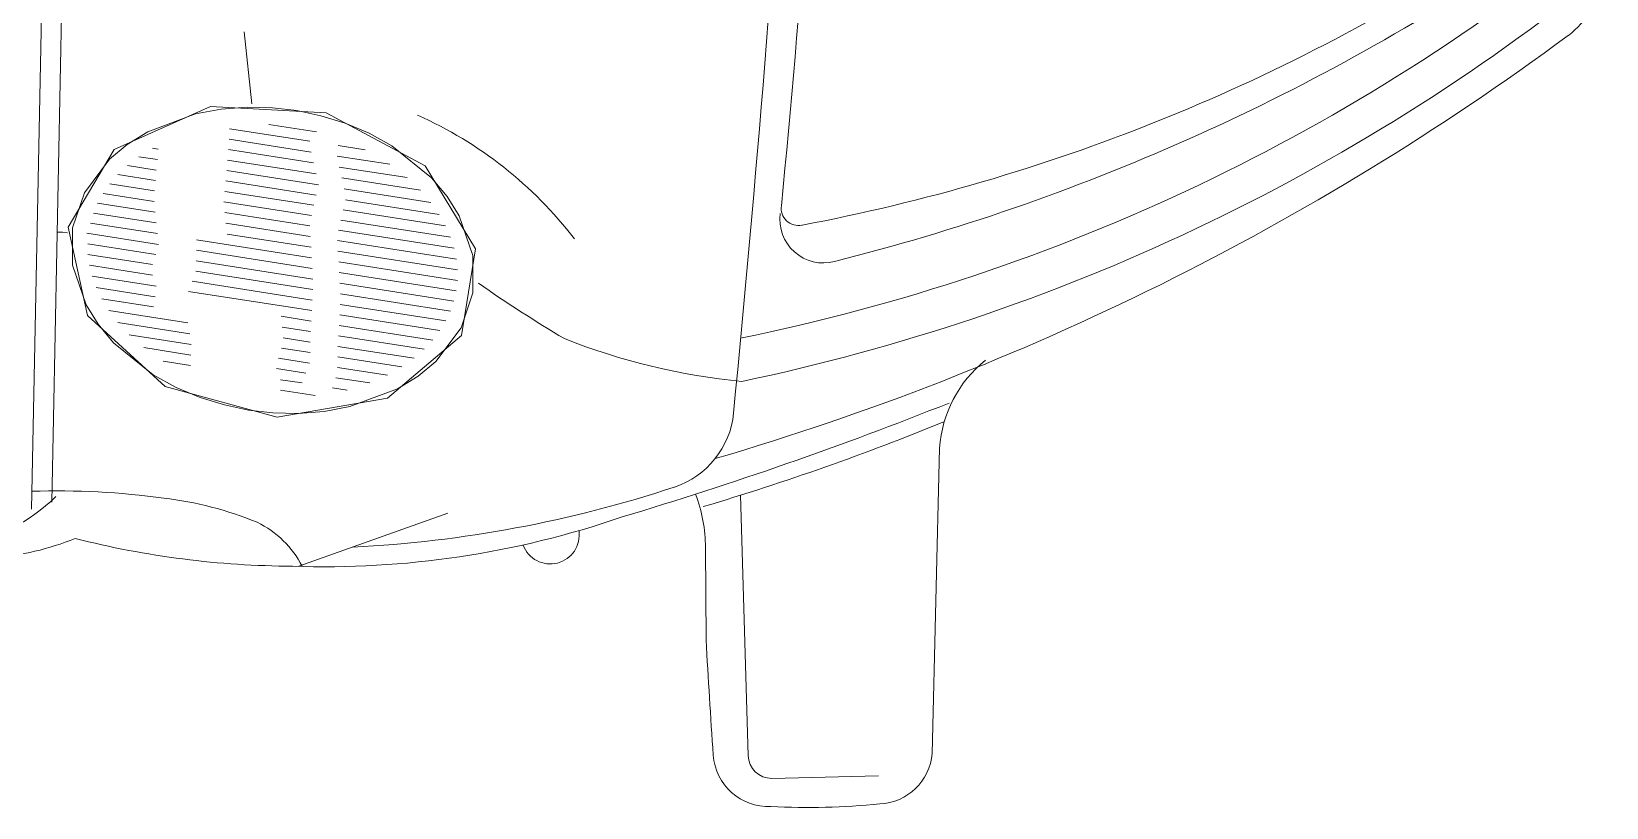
# Model space of a CAD drawing. Header units: feet. Extents: x 50754 to 76410, y 49660 to 67674.
# Drawn here: x 70097.14 to 70146.89, y 53903.45 to 53927.95 of the extents above; entities that cross this region are included whole.
import ezdxf

# ---------------------------------------------------------------- set-up
doc = ezdxf.new("R2010")
doc.units = ezdxf.units.FT
doc.linetypes.add('Amconstr', pattern=[9999, 9999, 0])
doc.layers.add('1_CAR', color=1, linetype='Continuous', lineweight=0)
doc.layers.add('MS GATE', color=1, linetype='Continuous')

# ---------------------------------------------------------------- blocks, each defined once
blk = doc.blocks.new('admin enlclave road')
at = {"layer": '1_CAR', "color": 253, "linetype": 'Continuous'}
for p, q in [((44848.3287, -5375.4659), (44848.4012, -5376.0847)), ((44848.343, -5375.4588), (44848.4155, -5376.0776)), ((44848.5365, -5375.7788), (44848.5722, -5375.7794)), ((44848.5081, -5375.786), (44848.5683, -5375.7871)), ((44848.509, -5375.7937), (44848.5704, -5375.7948)), ((44848.5894, -5375.7874), (44848.6098, -5375.7878)), ((44848.5096, -5375.8014), (44848.5732, -5375.8026)), ((44848.5898, -5375.7952), (44848.6292, -5375.7959)), ((44848.5925, -5375.803), (44848.6433, -5375.8039)), ((44848.4444, -5375.8157), (44848.4583, -5375.8159)), ((44848.4535, -5375.8081), (44848.4579, -5375.8082)), ((44848.5099, -5375.8092), (44848.5761, -5375.8104)), ((44848.5103, -5375.8169), (44848.579, -5375.8182)), ((44848.5954, -5375.8107), (44848.6544, -5375.8118)), ((44848.4369, -5375.8233), (44848.4586, -5375.8237)), ((44848.5107, -5375.8246), (44848.5784, -5375.8259)), ((44848.5983, -5375.8185), (44848.6633, -5375.8197)), ((44848.6004, -5375.8263), (44848.6705, -5375.8276)), ((44848.4258, -5375.8385), (44848.4593, -5375.8391)), ((44848.4308, -5375.8309), (44848.459, -5375.8314)), ((44848.511, -5375.8324), (44848.5777, -5375.8336)), ((44848.5114, -5375.8401), (44848.577, -5375.8413)), ((44848.5997, -5375.834), (44848.6764, -5375.8354)), ((44848.4219, -5375.8462), (44848.4602, -5375.8469)), ((44848.5131, -5375.8478), (44848.5767, -5375.849)), ((44848.5983, -5375.8494), (44848.6849, -5375.851)), ((44848.599, -5375.8417), (44848.6812, -5375.8432)), ((44848.4168, -5375.8615), (44848.4639, -5375.8624)), ((44848.4189, -5375.8538), (44848.462, -5375.8546)), ((44848.515, -5375.8556), (44848.5782, -5375.8568)), ((44848.5169, -5375.8634), (44848.5798, -5375.8645)), ((44848.5985, -5375.8571), (44848.6877, -5375.8588)), ((44848.4156, -5375.8692), (44848.4658, -5375.8701)), ((44848.4951, -5375.8707), (44848.5813, -5375.8723)), ((44848.6, -5375.8649), (44848.6895, -5375.8665)), ((44848.6016, -5375.8726), (44848.6906, -5375.8743)), ((44848.4139, -5375.8769), (44848.4676, -5375.8779)), ((44848.4157, -5375.8847), (44848.4667, -5375.8856)), ((44848.4961, -5375.8784), (44848.5829, -5375.88)), ((44848.4969, -5375.8862), (44848.5844, -5375.8878)), ((44848.6031, -5375.8804), (44848.6907, -5375.882)), ((44848.4169, -5375.8924), (44848.4654, -5375.8933)), ((44848.4977, -5375.8939), (44848.5855, -5375.8955)), ((44848.6046, -5375.8881), (44848.69, -5375.8897)), ((44848.6062, -5375.8959), (44848.6885, -5375.8974)), ((44848.4192, -5375.9002), (44848.4664, -5375.9011)), ((44848.4223, -5375.908), (44848.4703, -5375.9088)), ((44848.4945, -5375.9093), (44848.5868, -5375.911)), ((44848.4961, -5375.9016), (44848.5861, -5375.9032)), ((44848.607, -5375.9036), (44848.6861, -5375.9051)), ((44848.4264, -5375.9158), (44848.4705, -5375.9166)), ((44848.5648, -5375.9183), (44848.5874, -5375.9187)), ((44848.6077, -5375.9114), (44848.6828, -5375.9127)), ((44848.6083, -5375.9191), (44848.6785, -5375.9204)), ((44848.4316, -5375.9236), (44848.4704, -5375.9243)), ((44848.4379, -5375.9314), (44848.4971, -5375.9325)), ((44848.5666, -5375.9261), (44848.588, -5375.9265)), ((44848.5685, -5375.9338), (44848.5888, -5375.9342)), ((44848.609, -5375.9268), (44848.6732, -5375.928)), ((44848.4458, -5375.9393), (44848.4996, -5375.9403)), ((44848.5684, -5375.9415), (44848.5897, -5375.9419)), ((44848.6096, -5375.9346), (44848.6666, -5375.9356)), ((44848.6105, -5375.9423), (44848.6586, -5375.9432)), ((44848.4553, -5375.9472), (44848.5017, -5375.948)), ((44848.4673, -5375.9551), (44848.5025, -5375.9558)), ((44848.5668, -5375.957), (44848.5886, -5375.9574)), ((44848.5671, -5375.9492), (44848.5903, -5375.9497)), ((44848.6114, -5375.95), (44848.6488, -5375.9507)), ((44848.4829, -5375.9631), (44848.5034, -5375.9635)), ((44848.5707, -5375.9648), (44848.5869, -5375.965)), ((44848.6097, -5375.9655), (44848.6208, -5375.9657)), ((44848.6113, -5375.9578), (44848.6366, -5375.9582)), ((44848.5719, -5375.9725), (44848.5978, -5375.973))]:
    blk.add_line(p, q, dxfattribs=at)
for points in [[(44848.7063, -5375.8742, 0.017523), (44848.7749, -5375.9061, 0.069883), (44848.9093, -5375.9196, 0.118522), (44849.4991, -5375.5341, 5.181435)], [(44848.5219, -5375.7656), (44848.5091, -5375.7134, 0.267365)], [(44848.7721, -5375.8319, 0.124771), (44848.6447, -5375.7571, -0.031605)], [(44848.3922, -5375.8791), (44848.3961, -5375.8786), (44848.3998, -5375.8786, 0.001501)], [(44849.0858, -5375.8795, 0.209734), (44849.0611, -5375.9485), (44849.0865, -5376.1731, -0.375124), (44849.0531, -5376.2154, -0.037007), (44848.9735, -5376.2283, -0.407001), (44848.926, -5376.1964, -0.002874), (44848.9091, -5376.1127), (44848.8994, -5376.0451, 0.088919), (44848.8868, -5376.0069, -1.225539)], [(44848.4361, -5376.1019, 0.061371), (44848.5984, -5376.1003, 0.092248), (44848.8351, -5376.031, 0.022406), (44849.0635, -5375.9145)], [(44849.0494, -5376.195), (44848.9714, -5376.2075, -0.413654), (44848.9516, -5376.1932), (44848.9198, -5376.0032)], [(44848.4178, -5376.0732, -0.145275), (44848.3525, -5376.1192, -0.123707), (44848.2024, -5376.1276, -0.027302), (44848.0171, -5376.0616, -0.215996), (44847.968, -5376.0071)], [(44848.6055, -5376.0994, 0.160892), (44848.5681, -5376.0717, 0.068606), (44848.4972, -5376.0634, 0.042553), (44848.3997, -5376.0717, 1.154804)], [(44848.2412, -5376.1326, 0.109196), (44848.378, -5376.1241, 0.080193), (44848.4361, -5376.1019, 1.053882)]]:
    blk.add_lwpolyline(points, format="xyb", dxfattribs=at)
blk.add_lwpolyline([(44848.707, -5376.0459), (44848.6031, -5376.0997)], dxfattribs=at)
for points in [[(44848.3998, -5375.8744, 0), (44848.4256, -5375.8127, 0), (44848.4919, -5375.7717, 0), (44848.5775, -5375.7645, 0), (44848.6554, -5375.7934, 0), (44848.7007, -5375.8491, 0), (44848.6992, -5375.9141, 0), (44848.6512, -5375.9676, 0), (44848.5721, -5375.9927, 0), (44848.4869, -5375.9814, 0), (44848.4227, -5375.9373, 0), (44848.3998, -5375.8744, 0)], [(44848.4029, -5375.8745, 0), (44848.4081, -5375.8475, 0), (44848.4232, -5375.8204, 0), (44848.4346, -5375.8079, 0), (44848.4485, -5375.7965, 0), (44848.4816, -5375.7786, 0), (44848.5, -5375.7725, 0), (44848.5188, -5375.7685, 0), (44848.5375, -5375.7663, 0), (44848.5557, -5375.7659, 0), (44848.5738, -5375.7672, 0), (44848.5924, -5375.7702, 0), (44848.611, -5375.7752, 0), (44848.629, -5375.7821, 0), (44848.6613, -5375.8016, 0), (44848.6746, -5375.8136, 0), (44848.6854, -5375.8267, 0), (44848.6993, -5375.8544, 0), (44848.7031, -5375.8817, 0), (44848.698, -5375.9087, 0), (44848.6828, -5375.9357, 0), (44848.6714, -5375.9483, 0), (44848.6576, -5375.9597, 0), (44848.6244, -5375.9775, 0), (44848.606, -5375.9836, 0), (44848.5872, -5375.9877, 0), (44848.5685, -5375.9899, 0), (44848.5503, -5375.9903, 0), (44848.5322, -5375.989, 0), (44848.5136, -5375.986, 0), (44848.495, -5375.981, 0), (44848.477, -5375.974, 0), (44848.4447, -5375.9546, 0), (44848.4314, -5375.9426, 0), (44848.4206, -5375.9295, 0), (44848.4068, -5375.9018, 0), (44848.4029, -5375.8745, 0)]]:
    blk.add_polyline3d(points, dxfattribs=at)
for centre, radius, start, end in [((44833.1809, -5376.558), 15.7375, 2.23743, 6.02096), ((44835.7555, -5376.3309), 13.1764, 2.36662, 6.2144), ((44848.4176, -5374.4996), 1.4711, 289.3102, 317.2316), ((44848.4896, -5374.4615), 1.4105, 288.5233, 310.7765), ((44848.3636, -5374.3287), 1.6102, 291.9367, 311.6065), ((44849.4349, -5375.5373), 0.0644, 315.2687, 359.5172), ((44848.0753, -5374.1416), 2.0128, 294.1076, 314.2813), ((44848.9528, -5375.7926), 0.0322, 179.7762, 292.5252), ((44848.9335, -5375.7868), 0.0129, 179.8197, 288.9932), ((44848.1013, -5374.2689), 1.9177, 294.4058, 300.0621), ((44848.8421, -5375.9461), 0.0644, 296.1617, 2.2374), ((44848.476, -5375.201), 0.8945, 280.6181, 296.1617), ((44848.7843, -5376.0514), 0.0215, 208.2068, 16.1635)]:
    blk.add_arc(centre, radius, start, end, dxfattribs=at)

msp = doc.modelspace()

# ---------------------------------------------------------------- block references
at = {"layer": 'MS GATE', "linetype": 'Amconstr', "lineweight": 25, "xscale": 42.66674600251998, "yscale": 42.66674600251998, "zscale": 42.66674600251998, "rotation": 352.174150691152}
msp.add_blockref('admin enlclave road', (-1794383.54152, 541708.42207), dxfattribs=at)

doc.saveas('drawing.dxf')
